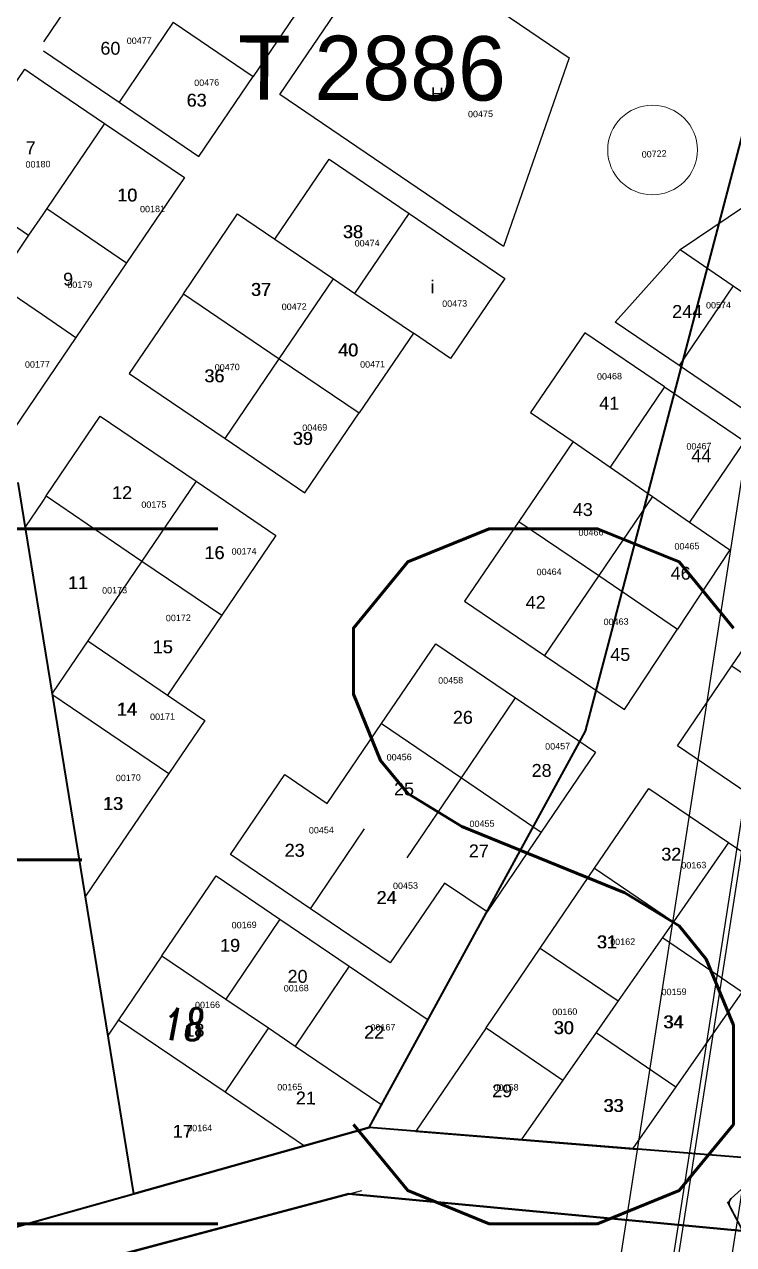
# Model space of a CAD drawing. Header units: metres. Extents: x 0 to 1324930, y 0 to 1631912.
# Drawn here: x 253344.6 to 253454.7, y 1629611.4 to 1629801 of the extents above; entities that cross this region are included whole.
import ezdxf
from ezdxf.enums import TextEntityAlignment as Align

# ---------------------------------------------------------------- set-up
doc = ezdxf.new("R2010")
doc.units = ezdxf.units.M
doc.header["$MEASUREMENT"] = 0
for name, color, linetype, lineweight in [('90kw', 7, 'Continuous', 0), ('CABA', 7, 'Continuous', 0), ('Cotation Surface1', 1, 'Continuous', 0), ('Limite TF', 7, 'Continuous', 0), ('Numero_TF', 7, 'Continuous', 0)]:
    doc.layers.add(name, color=color, linetype=linetype, lineweight=lineweight)
for name, color, linetype in [('A_revoir_geometrie_aberrante', 7, 'Continuous'), ('limites_parcelles', 7, 'Continuous'), ('limites_sections', 7, 'Continuous'), ('limites_tf', 7, 'Continuous'), ('numero_lot', 7, 'Continuous'), ('numero_parcelle', 7, 'Continuous')]:
    doc.layers.add(name, color=color, linetype=linetype)
doc.styles.add('Style-Arial', font='arial.ttf')
doc.styles.add('Style-FANCY', font='times.ttf')
doc.styles.add('Style-ITALICS', font='ITALICS.shx')
doc.styles.add('Style-WORKING', font='WORKING.shx')

# ---------------------------------------------------------------- blocks, each defined once
blk = doc.blocks.new('*U123')
at = {"layer": 'Limite TF', "color": 5, "linetype": 'Continuous', "lineweight": 30}
for p, q in [((-91.699421, 77.433018, -0.00005), (-63.229048, 102.295039, -0.00005)), ((-92.28389, 76.922625, -0.00005), (-40.921564, -24.982557, -0.00005)), ((-40.946358, -24.933364, -0.00005), (-91.934646, 76.229708, -0.00005))]:
    blk.add_line(p, q, dxfattribs=at)
at = {"layer": 'Limite TF', "color": 5, "linetype": 'Continuous', "lineweight": 30, "extrusion": (0, 0, -1)}
blk.add_arc((91.041659, 76.679792, 0.00005), 1, 333.250948, 48.870607, dxfattribs=at)

msp = doc.modelspace()

# ---------------------------------------------------------------- linework, layer by layer
at = {"layer": 'A_revoir_geometrie_aberrante'}
for p in [(253647.66593, 1630910.42849), (253647.23549, 1630902.43798), (253647.23549, 1630902.43792), (253621.68215, 1630796.06037), (253638.91281, 1630795.57216)]:
    msp.add_line(p, (0, 0), dxfattribs=at)
at = {"layer": 'CABA', "color": 1, "linetype": 'Continuous', "lineweight": 30}
for p, q in [((253361.55565, 1629619.30824), (253398.143, 1629629.59632)), ((253398.14297, 1629629.58632), (253361.55565, 1629619.30824)), ((253336.90042, 1629612.35714), (253361.55565, 1629619.30824))]:
    msp.add_line(p, q, dxfattribs=at)
at = {"layer": 'CABA', "color": 7, "linetype": 'Continuous', "lineweight": 30}
msp.add_line((253366.13031, 1629620.59175), (253336.90052, 1629612.38714), dxfattribs=at)
at = {"layer": 'Cotation Surface1', "color": 1, "linetype": 'Continuous', "lineweight": 13}
msp.add_circle((253442.15082, 1629781.51087, -0.00002), 6.9665, dxfattribs=at)
at = {"layer": 'limites_parcelles'}
for p, q in [((253384.23, 1629790.11456), (253401.08166, 1629814.93692)), ((253401.08166, 1629814.93692), (253429.21293, 1629795.83531)), ((253355.27151, 1629809.78032), (253347.49739, 1629798.32912)), ((253388.51668, 1629805.3407), (253380.09132, 1629792.93038)), ((253367.68167, 1629801.35518), (253359.25676, 1629788.94536)), ((253367.68167, 1629801.35518), (253380.09132, 1629792.93038)), ((253347.49235, 1629796.93113), (253359.25676, 1629788.94536)), ((253429.21293, 1629795.83531), (253418.97711, 1629766.52205)), ((253332.79966, 1629776.68638), (253344.59498, 1629794.06057)), ((253344.59498, 1629794.06057), (253347.47494, 1629792.10617)), ((253347.47494, 1629792.10617), (253357.00501, 1629785.63625)), ((253371.66681, 1629780.52132), (253380.09132, 1629792.93038)), ((253418.97711, 1629766.52205), (253384.23, 1629790.11456)), ((253359.25676, 1629788.94536), (253371.66681, 1629780.52132)), ((253357.00501, 1629785.63625), (253348.01807, 1629772.39793)), ((253357.00501, 1629785.63625), (253369.41535, 1629777.21092)), ((253383.48065, 1629767.65945), (253391.90581, 1629780.0698)), ((253391.90581, 1629780.0698), (253404.3154, 1629771.64383)), ((253332.79966, 1629776.68638), (253345.2098, 1629768.26126)), ((253369.41535, 1629777.21092), (253360.42837, 1629763.97269)), ((253446.43482, 1629766.02232), (253459.8182, 1629775.06477)), ((253347.40056, 1629771.4883), (253345.2098, 1629768.26126)), ((253348.01807, 1629772.39793), (253347.40056, 1629771.4883)), ((253348.01807, 1629772.39793), (253360.42837, 1629763.97269)), ((253369.26062, 1629759.18182), (253377.68513, 1629771.59104)), ((253377.68513, 1629771.59104), (253383.48065, 1629767.65945)), ((253395.88937, 1629759.23238), (253404.3154, 1629771.64383)), ((253404.3154, 1629771.64383), (253419.20911, 1629761.53118)), ((253345.2098, 1629768.26126), (253340.1542, 1629760.81425)), ((253383.48065, 1629767.65945), (253392.57759, 1629761.48149)), ((253436.35472, 1629754.73928), (253446.43482, 1629766.02232)), ((253446.43482, 1629766.02232), (253454.70506, 1629760.40627)), ((253360.42837, 1629763.97269), (253352.56457, 1629752.38896)), ((253384.15203, 1629749.07073), (253392.57759, 1629761.48149)), ((253392.57759, 1629761.48149), (253395.88937, 1629759.23238)), ((253419.20911, 1629761.53118), (253410.78429, 1629749.12149)), ((253340.1542, 1629760.81425), (253347.34444, 1629755.9324)), ((253454.70506, 1629760.40627), (253446.28152, 1629747.99796)), ((253454.70506, 1629760.40627), (253458.84182, 1629757.59714)), ((253369.26062, 1629759.18182), (253360.83548, 1629746.77167)), ((253369.26062, 1629759.18182), (253384.15203, 1629749.07073)), ((253395.88937, 1629759.23238), (253404.98876, 1629753.05276)), ((253347.34444, 1629755.9324), (253352.56457, 1629752.38896)), ((253446.28152, 1629747.99796), (253436.35472, 1629754.73928)), ((253352.56457, 1629752.38896), (253347.3037, 1629744.63947)), ((253404.98876, 1629753.05276), (253396.56396, 1629740.64318)), ((253410.78429, 1629749.12149), (253404.98876, 1629753.05276)), ((253431.6188, 1629753.10636), (253423.19397, 1629740.69667)), ((253444.02891, 1629744.68116), (253431.6188, 1629753.10636)), ((253375.7269, 1629736.66058), (253384.15203, 1629749.07073)), ((253384.15203, 1629749.07073), (253396.56396, 1629740.64318)), ((253360.83548, 1629746.77167), (253375.7269, 1629736.66058)), ((253458.69067, 1629739.57087), (253446.28152, 1629747.99796)), ((253347.3037, 1629744.63947), (253340.76089, 1629735.0029)), ((253444.02891, 1629744.68116), (253435.56971, 1629732.22085)), ((253444.02891, 1629744.68116), (253456.43867, 1629736.2562)), ((253388.13878, 1629728.23305), (253396.56396, 1629740.64318)), ((253423.19397, 1629740.69667), (253429.8078, 1629736.20278)), ((253347.91722, 1629727.74549), (253356.34159, 1629740.15584)), ((253356.34159, 1629740.15584), (253371.23466, 1629730.04471)), ((253375.7269, 1629736.66058), (253388.13878, 1629728.23305)), ((253429.8078, 1629736.20278), (253421.38328, 1629723.79354)), ((253429.8078, 1629736.20278), (253435.56971, 1629732.22085)), ((253456.43867, 1629736.2562), (253447.91002, 1629723.69273)), ((253435.56971, 1629732.22085), (253442.14806, 1629727.67469)), ((253344.69801, 1629723.0033), (253343.58434, 1629729.85379)), ((253371.23466, 1629730.04471), (253362.80909, 1629717.63408)), ((253371.23466, 1629730.04471), (253383.64489, 1629721.61922)), ((253347.91722, 1629727.74549), (253347.23915, 1629726.74659)), ((253347.91722, 1629727.74549), (253362.80909, 1629717.63408)), ((253442.14806, 1629727.67469), (253433.795, 1629715.37071)), ((253442.14806, 1629727.67469), (253447.91002, 1629723.69273)), ((253347.23915, 1629726.74659), (253344.69801, 1629723.0033)), ((253421.38328, 1629723.79354), (253412.95816, 1629711.3834)), ((253421.38328, 1629723.79354), (253433.795, 1629715.37071)), ((253447.91002, 1629723.69273), (253454.18718, 1629719.35472)), ((253347.17077, 1629707.79271), (253344.69801, 1629723.0033)), ((253383.64489, 1629721.61922), (253375.21867, 1629709.20813)), ((253454.18718, 1629719.35472), (253446.05694, 1629707.04953)), ((253362.80909, 1629717.63408), (253354.38286, 1629705.22247)), ((253362.80909, 1629717.63408), (253375.21867, 1629709.20813)), ((253433.795, 1629715.37071), (253425.36987, 1629702.96058)), ((253433.795, 1629715.37071), (253446.05694, 1629707.04953)), ((253454.48124, 1629701.32246), (253462.90646, 1629713.73273)), ((253412.95816, 1629711.3834), (253425.36987, 1629702.96058)), ((253375.21867, 1629709.20813), (253366.79391, 1629696.79918)), ((253348.90122, 1629697.14837), (253347.17077, 1629707.79271)), ((253437.78753, 1629694.53372), (253446.05694, 1629707.04953)), ((253354.38286, 1629705.22247), (253348.90122, 1629697.14837)), ((253354.38286, 1629705.22247), (253366.79391, 1629696.79918)), ((253400.03836, 1629692.35829), (253408.46427, 1629704.76957)), ((253408.46427, 1629704.76957), (253420.87598, 1629696.34675)), ((253425.36987, 1629702.96058), (253437.78753, 1629694.53372)), ((253446.05681, 1629688.91335), (253454.48124, 1629701.32246)), ((253454.48124, 1629701.32246), (253466.8915, 1629692.89725)), ((253348.95462, 1629696.81992), (253348.90122, 1629697.14837)), ((253354.04053, 1629665.53535), (253348.95462, 1629696.81992)), ((253348.95462, 1629696.81992), (253366.97393, 1629684.58529)), ((253366.79391, 1629696.79918), (253372.59106, 1629692.85891)), ((253412.45008, 1629683.93546), (253420.87598, 1629696.34675)), ((253420.87598, 1629696.34675), (253433.29364, 1629687.91989)), ((253372.59106, 1629692.85891), (253366.97393, 1629684.58529)), ((253391.61462, 1629679.9502), (253400.03836, 1629692.35829)), ((253400.03836, 1629692.35829), (253412.45008, 1629683.93546)), ((253433.29364, 1629687.91989), (253424.86773, 1629675.5086)), ((253458.46726, 1629680.48842), (253446.05681, 1629688.91335)), ((253366.97393, 1629684.58529), (253354.04053, 1629665.53535)), ((253376.57593, 1629672.0244), (253385.00075, 1629684.43409)), ((253385.00075, 1629684.43409), (253391.61462, 1629679.9502)), ((253404.0243, 1629671.52437), (253412.45008, 1629683.93546)), ((253412.45008, 1629683.93546), (253424.86773, 1629675.5086)), ((253433.14358, 1629669.89268), (253441.56944, 1629682.304)), ((253441.56944, 1629682.304), (253453.97834, 1629673.8829)), ((253388.98608, 1629663.59926), (253397.41044, 1629676.00826)), ((253424.86773, 1629675.5086), (253416.44399, 1629663.10051)), ((253453.97834, 1629673.8829), (253445.39367, 1629661.57908)), ((253453.97834, 1629673.8829), (253466.38964, 1629665.46018)), ((253388.98608, 1629663.59926), (253376.57593, 1629672.0244)), ((253365.91663, 1629656.28929), (253374.32397, 1629668.7125)), ((253374.32397, 1629668.7125), (253384.25388, 1629661.97496)), ((253424.7185, 1629657.48251), (253433.14358, 1629669.89268)), ((253433.14358, 1629669.89268), (253445.39367, 1629661.57908)), ((253409.82013, 1629667.58444), (253401.3953, 1629655.17475)), ((253416.44399, 1629663.10051), (253409.82013, 1629667.58444)), ((253357.5525, 1629643.93252), (253354.04053, 1629665.53535)), ((253401.3953, 1629655.17475), (253388.98608, 1629663.59926)), ((253384.25388, 1629661.97496), (253375.84664, 1629649.55157)), ((253384.25388, 1629661.97496), (253395.01141, 1629654.67588)), ((253445.39367, 1629661.57908), (253443.6775, 1629659.11946)), ((253445.39367, 1629661.57908), (253445.39369, 1629661.57906)), ((253443.6775, 1629659.11946), (253436.8101, 1629649.27706)), ((253443.6775, 1629659.11946), (253456.08839, 1629650.69649)), ((253416.29342, 1629645.07234), (253424.7185, 1629657.48251)), ((253424.7185, 1629657.48251), (253436.8101, 1629649.27706)), ((253365.91663, 1629656.28929), (253359.1906, 1629646.3505)), ((253365.91663, 1629656.28929), (253375.84664, 1629649.55157)), ((253395.01141, 1629654.67588), (253386.60347, 1629642.25284)), ((253395.01141, 1629654.67588), (253407.28749, 1629646.34644)), ((253375.84664, 1629649.55157), (253382.46589, 1629645.06027)), ((253456.08839, 1629650.69649), (253445.78747, 1629635.93328)), ((253436.8101, 1629649.27706), (253433.37664, 1629644.3562)), ((253359.1906, 1629646.3505), (253357.5525, 1629643.93252)), ((253359.1906, 1629646.3505), (253375.73965, 1629635.12097)), ((253361.55565, 1629619.30824), (253357.5525, 1629643.93252)), ((253382.46589, 1629645.06027), (253375.73965, 1629635.12097)), ((253382.46589, 1629645.06027), (253386.60347, 1629642.25284)), ((253416.29342, 1629645.07234), (253405.38221, 1629629.0001)), ((253416.29342, 1629645.07234), (253428.22621, 1629636.97457)), ((253433.37664, 1629644.3562), (253428.22621, 1629636.97457)), ((253433.37664, 1629644.3562), (253445.78747, 1629635.93328)), ((253386.60347, 1629642.25284), (253400.06872, 1629633.11639)), ((253428.22621, 1629636.97457), (253421.74405, 1629627.6843)), ((253375.73965, 1629635.12097), (253388.06769, 1629626.75565)), ((253445.78747, 1629635.93328), (253439.06017, 1629626.29176)), ((253405.38221, 1629629.0001), (253421.74405, 1629627.6843)), ((253421.74405, 1629627.6843), (253439.06017, 1629626.29176)), ((253439.06017, 1629626.29176), (253439.75115, 1629626.23619)), ((253360.25859, 1629610.05247), (253396.96463, 1629619.82333))]:
    msp.add_line(p, q, dxfattribs=at)
at = {"layer": 'limites_sections', "color": 112, "linetype": 'Continuous', "lineweight": 40, "flags": 128}
for points in [[(253799.36956, 1630038.16252), (253856.42032, 1629838.7166), (253798.76793, 1629726.38384), (253582.75022, 1629367.14207), (253514.63591, 1629393.29182), (253503.68044, 1629399.74735), (253463.16064, 1629612.88736), (253394.94697, 1629619.27583), (253335.50021, 1629603.46312), (253325.48823, 1629598.58362), (253296.43383, 1629591.04183), (253239.42311, 1629594.89294), (253258.48029, 1629694.07782), (253239.84941, 1629709.10854), (253235.59543, 1629794.86585), (253237.80426, 1629775.92513), (253237.80426, 1629775.92513), (253264.68264, 1629775.42816), (253276.08156, 1629797.15961), (253283.21815, 1629825.84344), (253264.42056, 1629860.90563), (253292.36857, 1629875.25951), (253349.87463, 1629905.00727), (253520.67758, 1630008.00346)], [(252919.31833, 1629642.67521), (253000.11128, 1629763.48946), (253052.3, 1629847.28), (253052.3, 1629847.28), (253140.06562, 1629837.2331), (253140.06562, 1629837.2331), (253235.59543, 1629794.86585), (253239.84941, 1629709.10854), (253258.48029, 1629694.07782), (253239.42311, 1629594.89294), (253296.43383, 1629591.04183), (253325.48823, 1629598.58362), (253335.48931, 1629603.43379), (253394.94697, 1629619.27583), (253463.16064, 1629612.88736), (253503.68044, 1629399.74735), (253514.63591, 1629393.29182), (253582.75022, 1629367.14207), (253645.72438, 1629332.79686), (253610.60438, 1629237.23282), (253568.74235, 1629208.53636), (253491.69353, 1628988.97111), (253348.98947, 1629069.99709), (252794.47787, 1629392.61618)]]:
    msp.add_lwpolyline(points, dxfattribs=at)
at = {"layer": 'limites_tf', "color": 5, "linetype": 'Continuous', "lineweight": 40}
for p, q in [((253431.74538, 1629691.1755), (253479.23953, 1629871.86233)), ((253347.17077, 1629707.79271), (253343.58434, 1629729.85379)), ((253361.55565, 1629619.30824), (253347.17077, 1629707.79271)), ((253398.14297, 1629629.58632), (253431.74538, 1629691.1755)), ((253361.55565, 1629619.30824), (253398.143, 1629629.59632)), ((253398.14297, 1629629.58632), (253361.55565, 1629619.30824)), ((253462.67462, 1629624.38348), (253398.14297, 1629629.58632)), ((253405.3809, 1629629.0002), (253439.75115, 1629626.23619)), ((253336.90042, 1629612.35714), (253361.55565, 1629619.30824))]:
    msp.add_line(p, q, dxfattribs=at)

# ---------------------------------------------------------------- block references
at = {"layer": 'limites_tf', "color": 5, "linetype": 'Continuous', "lineweight": 30, "rotation": 1.03}
msp.add_blockref('*U123', (253547.4394, 1629542.77068, 0.00005), dxfattribs=at)

# ---------------------------------------------------------------- texts
at = {"layer": '90kw', "color": 7, "linetype": 'Continuous', "lineweight": 0, "insert": (252408.85847, 1629604.35091), "char_height": 108, "attachment_point": 7, "line_spacing_factor": 0.72, "style": 'Style-WORKING'}
msp.add_mtext('\\FSTANDARD;\\T1.000;RUFISQUE OUEST', dxfattribs=at)
at = {"layer": 'CABA', "color": 4, "linetype": 'Continuous', "lineweight": 0, "style": 'Style-ITALICS', "width": 0.7}
msp.add_text('18', height=4.999988, rotation=359.48, dxfattribs=at).set_placement((253369.42793, 1629645.66301), align=Align.MIDDLE_CENTER)
at = {"layer": 'numero_lot', "color": 7, "linetype": 'Continuous', "lineweight": 0, "char_height": 2, "attachment_point": 1, "rotation": 359.7932763, "line_spacing_factor": 0.6, "style": 'Style-ITALICS'}
for s, insert in [('\\fArial|b0|i0|c00|p39;60', (253356.36307, 1629798.32514)), ('\\fArial|b0|i0|c00|p39;60', (253356.36474, 1629798.32513)), ('\\fArial|b0|i0|c00|p39;60', (253356.36474, 1629798.32513)), ('\\fArial|b0|i0|c00|p39;60', (253356.36474, 1629798.32513)), ('\\fArial|b0|i0|c00|p39;60', (253356.36474, 1629798.32513)), ('\\fArial|b0|i0|c00|p39;63', (253369.75467, 1629790.25578)), ('\\fArial|b0|i0|c00|p39;63', (253369.75467, 1629790.25578)), ('\\fArial|b0|i0|c00|p39;63', (253369.75467, 1629790.25578)), ('\\fArial|b0|i0|c00|p39;63', (253369.75467, 1629790.25578)), ('\\fArial|b0|i0|c00|p39;63', (253369.788, 1629790.25565)), ('\\fArial|b0|i0|c00|p39;H', (253407.69741, 1629791.2289)), ('\\fArial|b0|i0|c00|p39;H', (253407.69741, 1629791.2289)), ('\\fArial|b0|i0|c00|p39;H', (253407.69741, 1629791.2289)), ('\\fArial|b0|i0|c00|p39;H', (253407.69741, 1629791.2289)), ('\\fArial|b0|i0|c00|p39;H', (253407.70908, 1629791.22886)), ('\\fArial|b0|i0|c00|p39;7', (253344.74293, 1629782.85596)), ('\\fArial|b0|i0|c00|p39;7', (253344.74293, 1629782.85596)), ('\\fArial|b0|i0|c00|p39;7', (253344.74293, 1629782.85596)), ('\\fArial|b0|i0|c00|p39;7', (253344.74293, 1629782.85596)), ('\\fArial|b0|i0|c00|p39;7', (253344.7546, 1629782.85592)), ('\\fArial|b0|i0|c00|p39;10', (253358.96715, 1629775.5156)), ('\\fArial|b0|i0|c00|p39;10', (253358.96715, 1629775.5156)), ('\\fArial|b0|i0|c00|p39;10', (253358.96715, 1629775.5156)), ('\\fArial|b0|i0|c00|p39;10', (253358.96715, 1629775.5156)), ('\\fArial|b0|i0|c00|p39;10', (253359.01715, 1629775.51542)), ('\\fArial|b0|i0|c00|p39;38', (253394.03098, 1629769.81406)), ('\\fArial|b0|i0|c00|p39;38', (253394.03098, 1629769.81406)), ('\\fArial|b0|i0|c00|p39;38', (253394.03098, 1629769.81406)), ('\\fArial|b0|i0|c00|p39;38', (253394.03098, 1629769.81406)), ('\\fArial|b0|i0|c00|p39;38', (253394.09931, 1629769.81382)), ('\\fArial|b0|i0|c00|p39;9', (253350.56906, 1629762.44681)), ('\\fArial|b0|i0|c00|p39;9', (253350.57072, 1629762.4468)), ('\\fArial|b0|i0|c00|p39;9', (253350.57072, 1629762.4468)), ('\\fArial|b0|i0|c00|p39;9', (253350.57072, 1629762.4468)), ('\\fArial|b0|i0|c00|p39;9', (253350.57072, 1629762.4468)), ('\\fArial|b0|i0|c00|p39;i', (253407.65665, 1629761.23485)), ('\\fArial|b0|i0|c00|p39;i', (253407.65665, 1629761.23485)), ('\\fArial|b0|i0|c00|p39;i', (253407.65665, 1629761.23485)), ('\\fArial|b0|i0|c00|p39;i', (253407.65665, 1629761.23485)), ('\\fArial|b0|i0|c00|p39;i', (253407.68332, 1629761.23476)), ('\\fArial|b0|i0|c00|p39;37', (253379.74558, 1629760.84354)), ('\\fArial|b0|i0|c00|p39;37', (253379.74558, 1629760.84354)), ('\\fArial|b0|i0|c00|p39;37', (253379.74558, 1629760.84354)), ('\\fArial|b0|i0|c00|p39;37', (253379.74558, 1629760.84354)), ('\\fArial|b0|i0|c00|p39;37', (253379.81391, 1629760.8433)), ('\\fArial|b0|i0|c00|p39;244', (253445.20465, 1629757.41737)), ('\\fArial|b0|i0|c00|p39;244', (253445.20465, 1629757.41737)), ('\\fArial|b0|i0|c00|p39;244', (253445.20465, 1629757.41737)), ('\\fArial|b0|i0|c00|p39;244', (253445.20465, 1629757.41737)), ('\\fArial|b0|i0|c00|p39;40', (253393.28986, 1629751.44462)), ('\\fArial|b0|i0|c00|p39;40', (253393.28986, 1629751.44462)), ('\\fArial|b0|i0|c00|p39;40', (253393.28986, 1629751.44462)), ('\\fArial|b0|i0|c00|p39;40', (253393.28986, 1629751.44462)), ('\\fArial|b0|i0|c00|p39;40', (253393.35819, 1629751.44437)), ('\\fArial|b0|i0|c00|p39;36', (253372.50748, 1629747.41856)), ('\\fArial|b0|i0|c00|p39;36', (253372.50748, 1629747.41856)), ('\\fArial|b0|i0|c00|p39;36', (253372.50748, 1629747.41856)), ('\\fArial|b0|i0|c00|p39;36', (253372.50748, 1629747.41856)), ('\\fArial|b0|i0|c00|p39;36', (253372.56248, 1629747.41837)), ('\\fArial|b0|i0|c00|p39;41', (253433.87405, 1629743.17215)), ('\\fArial|b0|i0|c00|p39;41', (253433.87405, 1629743.17215)), ('\\fArial|b0|i0|c00|p39;41', (253433.87405, 1629743.17215)), ('\\fArial|b0|i0|c00|p39;41', (253433.87405, 1629743.17215)), ('\\fArial|b0|i0|c00|p39;39', (253386.25147, 1629737.69092)), ('\\fArial|b0|i0|c00|p39;39', (253386.25147, 1629737.69092)), ('\\fArial|b0|i0|c00|p39;39', (253386.25147, 1629737.69092)), ('\\fArial|b0|i0|c00|p39;39', (253386.25147, 1629737.69092)), ('\\fArial|b0|i0|c00|p39;39', (253386.30647, 1629737.69072)), ('\\fArial|b0|i0|c00|p39;44', (253448.18596, 1629734.99547)), ('\\fArial|b0|i0|c00|p39;44', (253448.18596, 1629734.99547)), ('\\fArial|b0|i0|c00|p39;44', (253448.18596, 1629734.99547)), ('\\fArial|b0|i0|c00|p39;44', (253448.18596, 1629734.99547)), ('\\fArial|b0|i0|c00|p39;12', (253358.17522, 1629729.26515)), ('\\fArial|b0|i0|c00|p39;12', (253358.17522, 1629729.26515)), ('\\fArial|b0|i0|c00|p39;12', (253358.17522, 1629729.26515)), ('\\fArial|b0|i0|c00|p39;12', (253358.17522, 1629729.26515)), ('\\fArial|b0|i0|c00|p39;12', (253358.19022, 1629729.2651)), ('\\fArial|b0|i0|c00|p39;43', (253429.76254, 1629726.63488)), ('\\fArial|b0|i0|c00|p39;43', (253429.76254, 1629726.63488)), ('\\fArial|b0|i0|c00|p39;43', (253429.76254, 1629726.63488)), ('\\fArial|b0|i0|c00|p39;43', (253429.76254, 1629726.63488)), ('\\fArial|b0|i0|c00|p39;16', (253372.53149, 1629719.9383)), ('\\fArial|b0|i0|c00|p39;16', (253372.53149, 1629719.9383)), ('\\fArial|b0|i0|c00|p39;16', (253372.53149, 1629719.9383)), ('\\fArial|b0|i0|c00|p39;16', (253372.53149, 1629719.9383)), ('\\fArial|b0|i0|c00|p39;16', (253372.56816, 1629719.93817)), ('\\fArial|b0|i0|c00|p39;46', (253444.97675, 1629716.73993)), ('\\fArial|b0|i0|c00|p39;46', (253444.97675, 1629716.73993)), ('\\fArial|b0|i0|c00|p39;46', (253444.97675, 1629716.73993)), ('\\fArial|b0|i0|c00|p39;46', (253444.97675, 1629716.73993)), ('\\fArial|b0|i0|c00|p39;11', (253351.31352, 1629715.26982)), ('\\fArial|b0|i0|c00|p39;11', (253351.31352, 1629715.26982)), ('\\fArial|b0|i0|c00|p39;11', (253351.31352, 1629715.26982)), ('\\fArial|b0|i0|c00|p39;11', (253351.31352, 1629715.26982)), ('\\fArial|b0|i0|c00|p39;11', (253351.38352, 1629715.26956)), ('\\fArial|b0|i0|c00|p39;42', (253422.45045, 1629712.21516)), ('\\fArial|b0|i0|c00|p39;42', (253422.45045, 1629712.21516)), ('\\fArial|b0|i0|c00|p39;42', (253422.45045, 1629712.21516)), ('\\fArial|b0|i0|c00|p39;42', (253422.45045, 1629712.21516)), ('\\fArial|b0|i0|c00|p39;15', (253364.48678, 1629705.30023)), ('\\fArial|b0|i0|c00|p39;15', (253364.48678, 1629705.30023)), ('\\fArial|b0|i0|c00|p39;15', (253364.48678, 1629705.30023)), ('\\fArial|b0|i0|c00|p39;15', (253364.48678, 1629705.30023)), ('\\fArial|b0|i0|c00|p39;15', (253364.53677, 1629705.30005)), ('\\fArial|b0|i0|c00|p39;45', (253435.59129, 1629704.1167)), ('\\fArial|b0|i0|c00|p39;45', (253435.59129, 1629704.1167)), ('\\fArial|b0|i0|c00|p39;45', (253435.59129, 1629704.1167)), ('\\fArial|b0|i0|c00|p39;45', (253435.59129, 1629704.1167)), ('\\fArial|b0|i0|c00|p39;14', (253358.90299, 1629695.61431)), ('\\fArial|b0|i0|c00|p39;14', (253358.90299, 1629695.61431)), ('\\fArial|b0|i0|c00|p39;14', (253358.90299, 1629695.61431)), ('\\fArial|b0|i0|c00|p39;14', (253358.90299, 1629695.61431)), ('\\fArial|b0|i0|c00|p39;14', (253359.00132, 1629695.61395)), ('\\fArial|b0|i0|c00|p39;26', (253411.13225, 1629694.34688)), ('\\fArial|b0|i0|c00|p39;26', (253411.14725, 1629694.34682)), ('\\fArial|b0|i0|c00|p39;26', (253411.14725, 1629694.34682)), ('\\fArial|b0|i0|c00|p39;26', (253411.14725, 1629694.34682)), ('\\fArial|b0|i0|c00|p39;26', (253411.14725, 1629694.34682)), ('\\fArial|b0|i0|c00|p39;28', (253423.36845, 1629686.09168)), ('\\fArial|b0|i0|c00|p39;28', (253423.37012, 1629686.09168)), ('\\fArial|b0|i0|c00|p39;28', (253423.37012, 1629686.09168)), ('\\fArial|b0|i0|c00|p39;28', (253423.37012, 1629686.09168)), ('\\fArial|b0|i0|c00|p39;28', (253423.37012, 1629686.09168)), ('\\fArial|b0|i0|c00|p39;25', (253401.98447, 1629683.20381)), ('\\fArial|b0|i0|c00|p39;25', (253401.98613, 1629683.2038)), ('\\fArial|b0|i0|c00|p39;25', (253401.98613, 1629683.2038)), ('\\fArial|b0|i0|c00|p39;25', (253401.98613, 1629683.2038)), ('\\fArial|b0|i0|c00|p39;25', (253401.98613, 1629683.2038)), ('\\fArial|b0|i0|c00|p39;13', (253356.74394, 1629680.954)), ('\\fArial|b0|i0|c00|p39;13', (253356.74394, 1629680.954)), ('\\fArial|b0|i0|c00|p39;13', (253356.74394, 1629680.954)), ('\\fArial|b0|i0|c00|p39;13', (253356.74394, 1629680.954)), ('\\fArial|b0|i0|c00|p39;13', (253356.82894, 1629680.95369)), ('\\fArial|b0|i0|c00|p39;23', (253384.97871, 1629673.6791)), ('\\fArial|b0|i0|c00|p39;23', (253384.97871, 1629673.6791)), ('\\fArial|b0|i0|c00|p39;23', (253384.97871, 1629673.6791)), ('\\fArial|b0|i0|c00|p39;23', (253384.97871, 1629673.6791)), ('\\fArial|b0|i0|c00|p39;23', (253385.01204, 1629673.67898)), ('\\fArial|b0|i0|c00|p39;27', (253413.61231, 1629673.5818)), ('\\fArial|b0|i0|c00|p39;27', (253413.61398, 1629673.58179)), ('\\fArial|b0|i0|c00|p39;27', (253413.61398, 1629673.58179)), ('\\fArial|b0|i0|c00|p39;27', (253413.61398, 1629673.58179)), ('\\fArial|b0|i0|c00|p39;27', (253413.61398, 1629673.58179)), ('\\fArial|b0|i0|c00|p39;32', (253443.50091, 1629673.07597)), ('\\fArial|b0|i0|c00|p39;32', (253443.50091, 1629673.07597)), ('\\fArial|b0|i0|c00|p39;32', (253443.50091, 1629673.07597)), ('\\fArial|b0|i0|c00|p39;32', (253443.50091, 1629673.07597)), ('\\fArial|b0|i0|c00|p39;32', (253443.53425, 1629673.07585)), ('\\fArial|b0|i0|c00|p39;24', (253399.26247, 1629666.33852)), ('\\fArial|b0|i0|c00|p39;24', (253399.26247, 1629666.33852)), ('\\fArial|b0|i0|c00|p39;24', (253399.26247, 1629666.33852)), ('\\fArial|b0|i0|c00|p39;24', (253399.26247, 1629666.33852)), ('\\fArial|b0|i0|c00|p39;24', (253399.30913, 1629666.33835)), ('\\fArial|b0|i0|c00|p39;19', (253374.94535, 1629658.9102)), ('\\fArial|b0|i0|c00|p39;19', (253374.94535, 1629658.9102)), ('\\fArial|b0|i0|c00|p39;19', (253374.94535, 1629658.9102)), ('\\fArial|b0|i0|c00|p39;19', (253374.94535, 1629658.9102)), ('\\fArial|b0|i0|c00|p39;19', (253374.98201, 1629658.91006)), ('\\fArial|b0|i0|c00|p39;31', (253433.48751, 1629659.446)), ('\\fArial|b0|i0|c00|p39;31', (253433.48751, 1629659.446)), ('\\fArial|b0|i0|c00|p39;31', (253433.48751, 1629659.446)), ('\\fArial|b0|i0|c00|p39;31', (253433.48751, 1629659.446)), ('\\fArial|b0|i0|c00|p39;31', (253433.57585, 1629659.44568)), ('\\fArial|b0|i0|c00|p39;20', (253385.44342, 1629654.08829)), ('\\fArial|b0|i0|c00|p39;20', (253385.44509, 1629654.08829)), ('\\fArial|b0|i0|c00|p39;20', (253385.44509, 1629654.08829)), ('\\fArial|b0|i0|c00|p39;20', (253385.44509, 1629654.08829)), ('\\fArial|b0|i0|c00|p39;20', (253385.44509, 1629654.08829)), ('\\fArial|b0|i0|c00|p39;18', (253369.38329, 1629645.71917)), ('\\fArial|b0|i0|c00|p39;18', (253369.38329, 1629645.71917)), ('\\fArial|b0|i0|c00|p39;18', (253369.38329, 1629645.71917)), ('\\fArial|b0|i0|c00|p39;18', (253369.38329, 1629645.71917)), ('\\fArial|b0|i0|c00|p39;18', (253369.43329, 1629645.71899)), ('\\fArial|b0|i0|c00|p39;30', (253426.79064, 1629646.12208)), ('\\fArial|b0|i0|c00|p39;30', (253426.79064, 1629646.12208)), ('\\fArial|b0|i0|c00|p39;30', (253426.79064, 1629646.12208)), ('\\fArial|b0|i0|c00|p39;30', (253426.79064, 1629646.12208)), ('\\fArial|b0|i0|c00|p39;30', (253426.85897, 1629646.12183)), ('\\fArial|b0|i0|c00|p39;34', (253443.81106, 1629647.01468)), ('\\fArial|b0|i0|c00|p39;34', (253443.81106, 1629647.01468)), ('\\fArial|b0|i0|c00|p39;34', (253443.81106, 1629647.01468)), ('\\fArial|b0|i0|c00|p39;34', (253443.81106, 1629647.01468)), ('\\fArial|b0|i0|c00|p39;34', (253443.92772, 1629647.01426)), ('\\fArial|b0|i0|c00|p39;22', (253397.33005, 1629645.39035)), ('\\fArial|b0|i0|c00|p39;22', (253397.36672, 1629645.39022)), ('\\fArial|b0|i0|c00|p39;22', (253397.36672, 1629645.39022)), ('\\fArial|b0|i0|c00|p39;22', (253397.36672, 1629645.39022)), ('\\fArial|b0|i0|c00|p39;22', (253397.36672, 1629645.39022)), ('\\fArial|b0|i0|c00|p39;29', (253417.2289, 1629636.30451)), ('\\fArial|b0|i0|c00|p39;29', (253417.2439, 1629636.30445)), ('\\fArial|b0|i0|c00|p39;29', (253417.2439, 1629636.30445)), ('\\fArial|b0|i0|c00|p39;29', (253417.2439, 1629636.30445)), ('\\fArial|b0|i0|c00|p39;29', (253417.2439, 1629636.30445)), ('\\fArial|b0|i0|c00|p39;21', (253386.72665, 1629635.17854)), ('\\fArial|b0|i0|c00|p39;21', (253386.72665, 1629635.17854)), ('\\fArial|b0|i0|c00|p39;21', (253386.72665, 1629635.17854)), ('\\fArial|b0|i0|c00|p39;21', (253386.72665, 1629635.17854)), ('\\fArial|b0|i0|c00|p39;21', (253386.74498, 1629635.17847)), ('\\fArial|b0|i0|c00|p39;33', (253434.50897, 1629634.01815)), ('\\fArial|b0|i0|c00|p39;33', (253434.50897, 1629634.01815)), ('\\fArial|b0|i0|c00|p39;33', (253434.50897, 1629634.01815)), ('\\fArial|b0|i0|c00|p39;33', (253434.50897, 1629634.01815)), ('\\fArial|b0|i0|c00|p39;33', (253434.6123, 1629634.01778)), ('\\fArial|b0|i0|c00|p39;17', (253367.58765, 1629630.00855)), ('\\fArial|b0|i0|c00|p39;17', (253367.58765, 1629630.00855)), ('\\fArial|b0|i0|c00|p39;17', (253367.58765, 1629630.00855)), ('\\fArial|b0|i0|c00|p39;17', (253367.58765, 1629630.00855)), ('\\fArial|b0|i0|c00|p39;17', (253367.63765, 1629630.00837))]:
    msp.add_mtext(s, dxfattribs=dict(at, insert=insert))
at = {"layer": 'numero_parcelle', "color": 5, "lineweight": 0, "style": 'Style-Arial'}
for s, rotation, p in [('00477', 1.13223, (253360.43952, 1629798.96818)), ('00476', 1.13223, (253370.92569, 1629792.4442)), ('00475', 1.13223, (253413.46798, 1629787.58028)), ('00722', 3.13223, (253440.44112, 1629781.29956, 0.00198)), ('00180', 1.13223, (253344.71543, 1629779.75873)), ('00181', 1.13223, (253362.5072, 1629772.80698)), ('00474', 1.13223, (253395.85735, 1629767.50133)), ('00179', 1.13223, (253351.20558, 1629761.03957)), ('00472', 1.13223, (253384.51849, 1629757.61792)), ('00473', 1.13223, (253409.46026, 1629758.11086)), ('00574', 1.13223, (253450.45217, 1629757.86085)), ('00177', 1.13223, (253344.62391, 1629748.65866)), ('00470', 1.13223, (253374.11153, 1629748.22412)), ('00471', 1.13223, (253396.7003, 1629748.67056)), ('00468', 1.13223, (253433.5118, 1629746.80249)), ('00469', 1.13223, (253387.71444, 1629738.83365)), ('00467', 1.13223, (253447.40929, 1629735.93349)), ('00175', 1.13223, (253362.7089, 1629726.87036)), ('00466', 1.13223, (253430.63131, 1629722.53785)), ('00174', 1.13223, (253376.74053, 1629719.6087)), ('00465', 1.13223, (253445.54827, 1629720.39904)), ('00464', 1.13223, (253424.13166, 1629716.41431)), ('00173', 1.13223, (253356.61646, 1629713.55674)), ('00172', 1.13223, (253366.51875, 1629709.26103)), ('00463', 1.13223, (253434.53935, 1629708.6614)), ('00458', 1.13223, (253408.83395, 1629699.55212)), ('00171', 1.13223, (253364.06641, 1629693.91418)), ('00457', 1.13223, (253425.45955, 1629689.31224)), ('00456', 1.13223, (253400.83118, 1629687.61431)), ('00170', 1.13223, (253358.74588, 1629684.40492)), ('00454', 1.13223, (253388.74019, 1629676.27416)), ('00455', 1.13223, (253413.70975, 1629677.27514)), ('00163', 1.13223, (253446.61489, 1629670.81608)), ('00453', 1.13223, (253401.8146, 1629667.63752)), ('00169', 1.13223, (253376.74327, 1629661.52925)), ('00162', 1.13223, (253435.56448, 1629658.93012)), ('00168', 1.13223, (253384.8382, 1629651.71384)), ('00159', 1.13223, (253443.55131, 1629651.13505)), ('00166', 1.13223, (253371.0501, 1629649.11501)), ('00160', 1.13223, (253426.57246, 1629648.0427)), ('00167', 1.13223, (253398.31452, 1629645.62284)), ('00165', 1.13223, (253383.83233, 1629636.34425)), ('00158', 1.13223, (253417.44753, 1629636.27044)), ('00164', 1.13223, (253369.83858, 1629629.97924))]:
    msp.add_text(s, height=1, rotation=rotation, dxfattribs=at).set_placement(p, align=Align.TOP_LEFT)
at = {"layer": 'numero_tf', "color": 4, "linetype": 'Continuous', "lineweight": 0, "insert": (253398.54721, 1629794.18293), "char_height": 10.000002, "attachment_point": 5, "rotation": 359.7932763, "line_spacing_factor": 0.806439, "style": 'Style-FANCY'}
msp.add_mtext('\\FFANCY;T 2886', dxfattribs=at)

doc.saveas('drawing.dxf')
